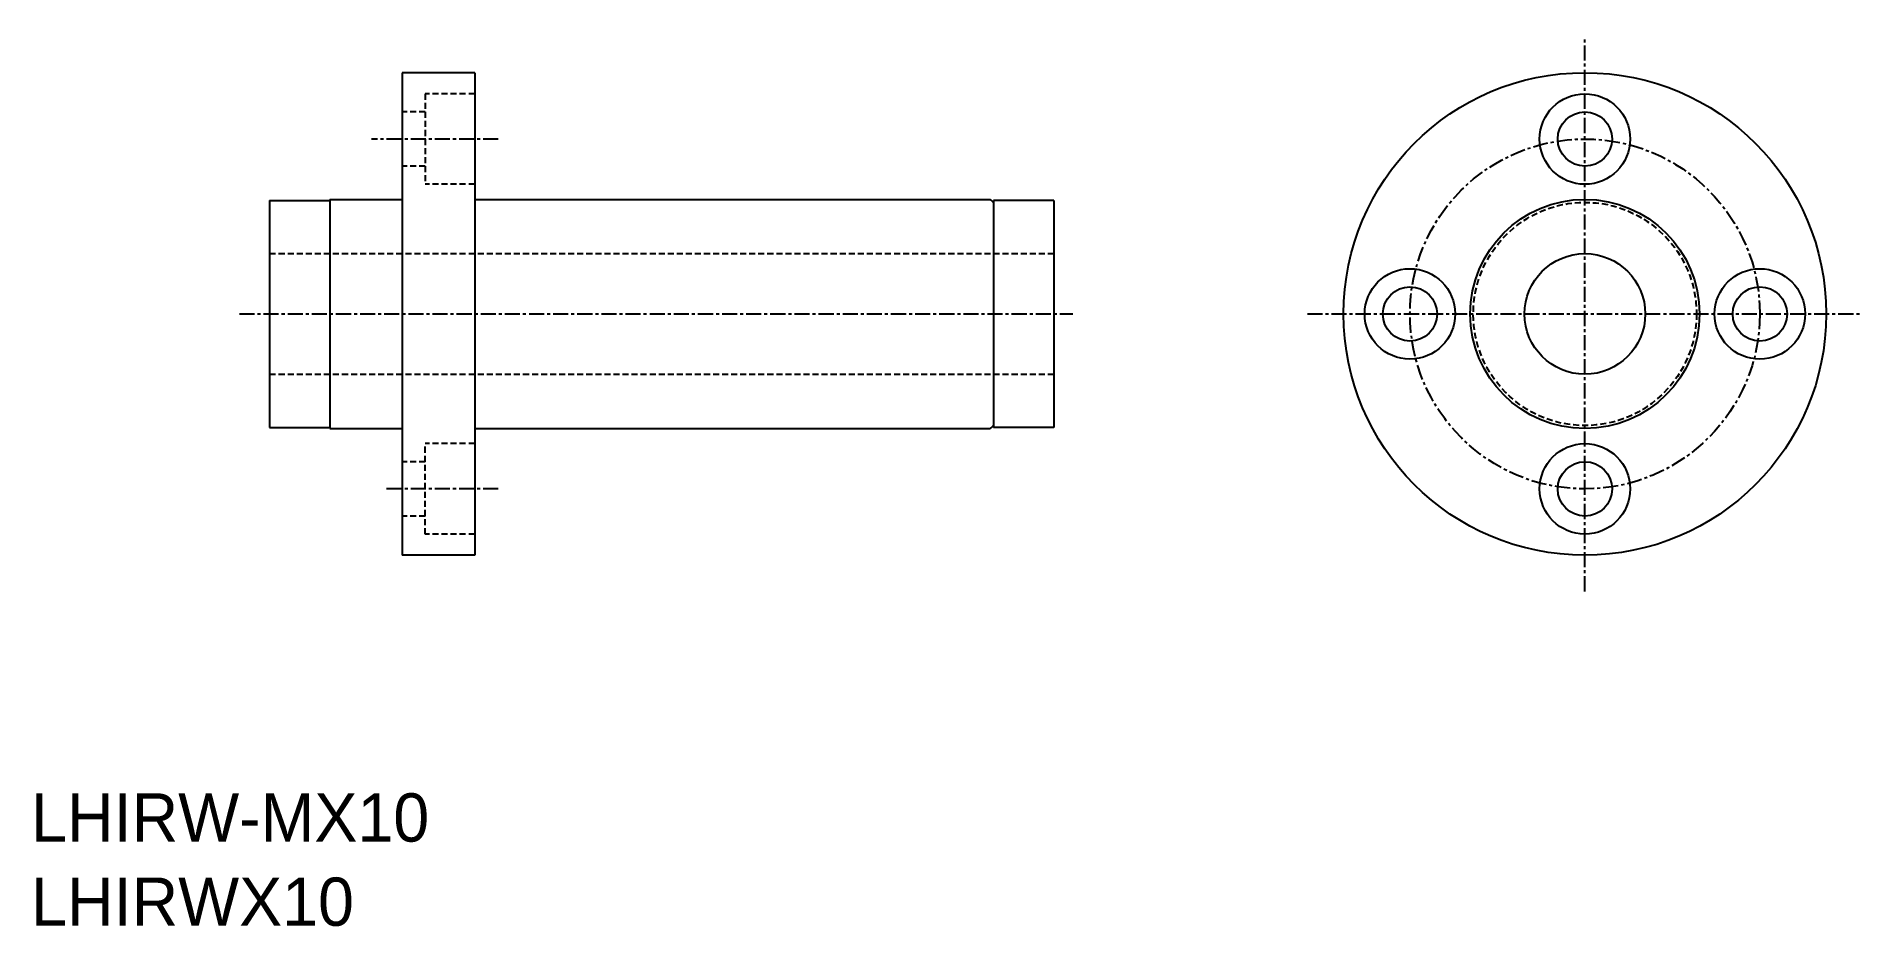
# Model space of a CAD drawing. Extents: x 187 to 339, y 137 to 211.
import ezdxf

# ---------------------------------------------------------------- set-up
doc = ezdxf.new("R2010")
doc.units = 0
doc.linetypes.add('CENTER', pattern=[2, 1.25, -0.25, 0.25, -0.25])
doc.linetypes.add('DASHED', pattern=[0.75, 0.5, -0.25])
doc.layers.get('0').update_dxf_attribs({"linetype": 'CONTINUOUS'})
doc.layers.add('CENTER', color=1, linetype='CENTER')

msp = doc.modelspace()

# ---------------------------------------------------------------- linework, layer by layer
at = {"color": 7, "linetype": 'CONTINUOUS'}
for p, q in [((217.64, 207.55), (217.64, 167.55)), ((223.64, 207.55), (217.64, 207.55)), ((223.64, 207.55), (223.64, 167.55)), ((206.64, 196.95), (211.64, 196.95)), ((206.64, 196.95), (206.64, 178.15)), ((211.64, 197.05), (217.64, 197.05)), ((211.64, 197.05), (211.64, 178.05)), ((223.64, 197.05), (266.35, 197.05)), ((271.64, 196.95), (266.64, 196.95)), ((266.64, 196.95), (266.64, 178.15)), ((271.64, 196.95), (271.64, 178.15)), ((206.64, 178.15), (211.64, 178.15)), ((211.64, 178.05), (217.64, 178.05)), ((223.64, 178.05), (266.35, 178.05)), ((271.64, 178.15), (266.64, 178.15)), ((223.64, 167.55), (217.64, 167.55))]:
    msp.add_line(p, q, dxfattribs=at)
at = {"color": 3, "linetype": 'DASHED'}
for p, q in [((219.54, 204.3), (217.64, 204.3)), ((219.54, 205.8), (219.54, 198.3)), ((223.64, 205.8), (219.54, 205.8)), ((219.54, 199.8), (217.64, 199.8)), ((223.64, 198.3), (219.54, 198.3)), ((206.64, 192.55), (271.64, 192.55)), ((206.64, 182.55), (271.64, 182.55)), ((223.64, 176.8), (219.54, 176.8)), ((219.54, 169.3), (219.54, 176.8)), ((219.54, 175.3), (217.64, 175.3)), ((219.54, 170.8), (217.64, 170.8)), ((223.64, 169.3), (219.54, 169.3))]:
    msp.add_line(p, q, dxfattribs=at)
at = {"color": 7, "linetype": 'CONTINUOUS'}
for centre, radius in [((315.65, 187.55), 20), ((315.65, 202.05), 3.75), ((315.65, 202.05), 2.25), ((315.65, 187.55), 9.5), ((315.65, 187.55), 5), ((301.15, 187.55), 3.75), ((330.15, 187.55), 3.75), ((301.15, 187.55), 2.25), ((330.15, 187.55), 2.25), ((315.65, 173.05), 3.75), ((315.65, 173.05), 2.25)]:
    msp.add_circle(centre, radius, dxfattribs=at)
at = {"color": 3, "linetype": 'DASHED'}
msp.add_circle((315.65, 187.55), 9.25, dxfattribs=at)
at = {"color": 7, "linetype": 'CONTINUOUS'}
for centre, start, end in [((265.89, 196.27), 33.5573, 59.4416), ((265.89, 178.82), 300.5584, 326.4427)]:
    msp.add_arc(centre, 0.9, start, end, dxfattribs=at)
at = {"layer": 'CENTER', "color": 1, "linetype": 'CENTER'}
for p, q in [((315.65, 164.55), (315.65, 210.55)), ((225.59, 202.05), (215.09, 202.05)), ((204.14, 187.55), (273.2, 187.55)), ((292.65, 187.55), (338.65, 187.55)), ((225.59, 173.05), (216.09, 173.05))]:
    msp.add_line(p, q, dxfattribs=at)
msp.add_circle((315.65, 187.55), 14.5, dxfattribs=at)

# ---------------------------------------------------------------- texts
at = {"color": 7, "linetype": 'CONTINUOUS'}
for s, p in [('LHIRW-MX10', (186.88, 143.81)), ('LHIRWX10', (186.88, 136.83))]:
    msp.add_text(s, height=4, dxfattribs=at).set_placement(p)

doc.saveas('drawing.dxf')
